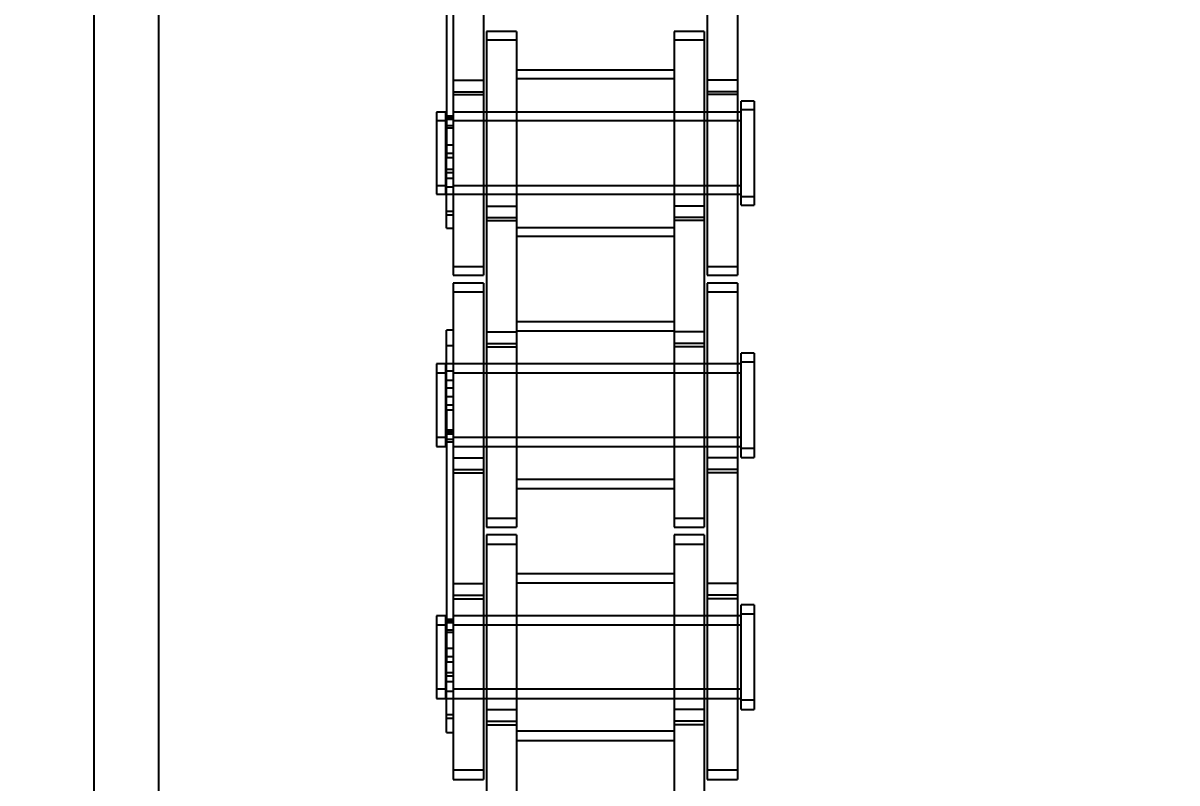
# Model space of a CAD drawing. Header units: metres. Extents: x 0 to 63075, y 0 to 44550.
# Drawn here: x 13774.9 to 13833, y 30026.9 to 30065.2 of the extents above; entities that cross this region are included whole.
import ezdxf

# ---------------------------------------------------------------- set-up
doc = ezdxf.new("R2010")
doc.units = ezdxf.units.M
doc.header["$LTSCALE"] = 75
doc.linetypes.add('HIDDEN2', pattern=[4.7625, 3.175, -1.5875])
for name, color, linetype in [('18_COTAS', 7, 'Continuous'), ('SDM', 7, 'Continuous'), ('SL1', 8, 'Continuous'), ('SL4', 4, 'Continuous'), ('ST1', 7, 'HIDDEN2')]:
    doc.layers.add(name, color=color, linetype=linetype)
doc.styles.add('ROMANS', font='ROMANS.SHX')
doc.dimstyles.new('75___1-75', dxfattribs={"dimscale": 75, "dimtxt": 2.5, "dimasz": 2, "dimexe": 1.5, "dimexo": 1, "dimgap": 0.5, "dimtad": 1, "dimdec": 0, "dimzin": 12, "dimtxsty": 'ROMANS', "dimcen": 0, "dimclrd": 256, "dimclre": 256, "dimclrt": 3, "dimazin": 3, "dimtfac": 1, "dimtdec": 0, "dimtmove": 0, "dimatfit": 0, "dimfxl": 1, "dimlwd": -1, "dimlwe": -1, "dimarcsym": 0})

# ---------------------------------------------------------------- blocks, each defined once
blk = doc.blocks.new('A$C1d93b9d1')
at = {"layer": 'SL1'}
for radius, start, end in [(1979, 150.488695, 76.215496), (1915.5, 151.397673, 77.946628), (1915.5, 151.397673, 77.482416), (1907.5, 151.517007, 77.895312), (1508, 159.384288, 0), (1508, 159.384288, 0), (1500, 179.960074, 0.039926)]:
    blk.add_arc((6031.727, 6950), radius, start, end, dxfattribs=at)
blk = doc.blocks.new('*D27')
at = {"layer": '18_COTAS', "transparency": 16777216}
for p, q in [((12131.24, 27878.333), (12131.24, 30705.371)), ((13913.74, 30509.566), (13913.74, 30705.371)), ((11981.24, 30592.871), (11122.311, 30592.871)), ((13913.74, 30592.871), (12131.24, 30592.871)), ((14063.74, 30592.871), (14213.74, 30592.871))]:
    blk.add_line(p, q, dxfattribs=at)
for points in [[(11981.24, 30617.871), (11981.24, 30567.871), (12131.24, 30592.871)], [(14063.74, 30617.871), (14063.74, 30567.871), (13913.74, 30592.871)]]:
    blk.add_solid(points, dxfattribs=at)
at = {"layer": 'Defpoints', "color": 0, "transparency": 16777216}
for p in [(13913.74, 30592.871), (13913.74, 30434.566), (12131.24, 27803.333)]:
    blk.add_point(p, dxfattribs=at)
at = {"layer": '18_COTAS', "color": 3, "transparency": 16777216, "insert": (11476.776, 30724.121), "char_height": 187.5, "attachment_point": 5, "style": 'ROMANS'}
blk.add_mtext('1782', dxfattribs=at)
blk = doc.blocks.new('A$C429c7d53')
at = {"layer": 'SL4'}
blk.add_line((57.76, 2339.738), (57.76, 3129.5), dxfattribs=at)
at = {"layer": 'ST1'}
for p, q in [((60.997, 3339.738), (60.997, 2339.738)), ((57.76, 2339.738), (57.76, 3129.5)), ((75.511, 2981.035), (75.511, 2968.335)), ((75.843, 2977.86), (75.843, 2971.51)), ((77.363, 2977.86), (77.363, 2971.51)), ((88.637, 2977.86), (88.637, 2971.51)), ((90.157, 2977.86), (90.157, 2971.51)), ((77.515, 2974.693), (77.515, 2974.255)), ((79.035, 2974.693), (77.515, 2974.693)), ((77.515, 2974.255), (77.515, 2965.16)), ((79.035, 2974.255), (77.515, 2974.255)), ((79.035, 2974.693), (79.035, 2974.255)), ((79.035, 2974.255), (79.035, 2965.16)), ((86.965, 2974.693), (86.965, 2974.255)), ((88.485, 2974.693), (86.965, 2974.693)), ((86.965, 2974.255), (86.965, 2965.16)), ((88.485, 2974.255), (86.965, 2974.255)), ((88.485, 2974.693), (88.485, 2974.255)), ((88.485, 2974.255), (88.485, 2965.16)), ((86.965, 2972.733), (79.035, 2972.733)), ((75.843, 2972.235), (77.363, 2972.235)), ((86.965, 2972.295), (79.035, 2972.295)), ((90.157, 2972.235), (88.637, 2972.235)), ((75.843, 2971.651), (77.363, 2971.651)), ((75.843, 2971.51), (77.363, 2971.51)), ((75.843, 2971.51), (75.843, 2962.415)), ((77.363, 2971.51), (77.363, 2962.415)), ((90.157, 2971.651), (88.637, 2971.651)), ((90.157, 2971.51), (88.637, 2971.51)), ((88.637, 2971.51), (88.637, 2962.415)), ((90.157, 2971.51), (90.157, 2962.415)), ((90.341, 2970.734), (90.341, 2971.172)), ((91, 2971.172), (90.341, 2971.172)), ((91, 2971.172), (91, 2970.734)), ((75, 2970.618), (75, 2970.18)), ((75.474, 2970.618), (75, 2970.618)), ((75.474, 2970.18), (75.474, 2970.618)), ((75.843, 2970.249), (75.474, 2970.249)), ((75.511, 2970.441), (75.843, 2970.441)), ((75.511, 2970.338), (75.843, 2970.338)), ((77.363, 2970.618), (75.843, 2970.618)), ((90.341, 2970.618), (75.843, 2970.618)), ((79.035, 2970.618), (77.515, 2970.618)), ((86.965, 2970.618), (79.035, 2970.618)), ((88.485, 2970.618), (86.965, 2970.618)), ((90.157, 2970.618), (88.637, 2970.618)), ((90.341, 2965.937), (90.341, 2970.734)), ((91, 2970.734), (90.341, 2970.734)), ((91, 2970.734), (91, 2965.937)), ((75, 2970.18), (75, 2966.49)), ((75.474, 2970.18), (75, 2970.18)), ((75.474, 2966.49), (75.474, 2970.18)), ((75.843, 2969.811), (75.474, 2969.811)), ((75.511, 2969.954), (75.843, 2969.954)), ((77.363, 2970.18), (75.843, 2970.18)), ((90.341, 2970.18), (75.843, 2970.18)), ((79.035, 2970.18), (77.515, 2970.18)), ((86.965, 2970.18), (79.035, 2970.18)), ((88.485, 2970.18), (86.965, 2970.18)), ((90.157, 2970.18), (88.637, 2970.18)), ((75.511, 2968.981), (75.843, 2968.981)), ((75.511, 2968.565), (75.843, 2968.565)), ((75.511, 2968.335), (75.843, 2968.335)), ((75.511, 2964.783), (75.511, 2968.335)), ((75.474, 2967.297), (75.843, 2967.297)), ((75.511, 2967.754), (75.843, 2967.754)), ((75.511, 2967.582), (75.843, 2967.582)), ((75, 2966.928), (75.474, 2966.928)), ((75.474, 2966.859), (75.843, 2966.859)), ((75.843, 2966.928), (77.363, 2966.928)), ((75.843, 2966.928), (90.341, 2966.928)), ((77.515, 2966.928), (79.035, 2966.928)), ((79.035, 2966.928), (86.965, 2966.928)), ((86.965, 2966.928), (88.485, 2966.928)), ((88.637, 2966.928), (90.157, 2966.928)), ((75, 2966.49), (75.474, 2966.49)), ((75.511, 2966.49), (77.363, 2966.49)), ((75.843, 2966.49), (90.341, 2966.49)), ((77.515, 2966.49), (79.035, 2966.49)), ((79.035, 2966.49), (86.965, 2966.49)), ((86.965, 2966.49), (88.485, 2966.49)), ((88.637, 2966.49), (90.157, 2966.49)), ((90.341, 2966.375), (91, 2966.375)), ((75.511, 2965.634), (75.843, 2965.634)), ((77.515, 2965.896), (79.035, 2965.896)), ((88.485, 2965.896), (86.965, 2965.896)), ((90.341, 2965.937), (91, 2965.937)), ((75.511, 2965.461), (75.843, 2965.461)), ((77.515, 2965.311), (79.035, 2965.311)), ((77.515, 2965.16), (79.035, 2965.16)), ((77.515, 2965.16), (77.515, 2958.81)), ((79.035, 2965.16), (79.035, 2958.81)), ((88.485, 2965.311), (86.965, 2965.311)), ((88.485, 2965.16), (86.965, 2965.16)), ((86.965, 2965.16), (86.965, 2958.81)), ((88.485, 2965.16), (88.485, 2958.81)), ((75.511, 2964.783), (75.843, 2964.783)), ((79.035, 2964.813), (86.965, 2964.813)), ((79.035, 2964.375), (86.965, 2964.375)), ((75.843, 2962.853), (77.363, 2962.853)), ((88.637, 2962.853), (90.157, 2962.853)), ((75.843, 2962.415), (77.363, 2962.415)), ((88.637, 2962.415), (90.157, 2962.415)), ((75.843, 2962.015), (75.843, 2961.555)), ((77.363, 2962.015), (75.843, 2962.015)), ((75.843, 2961.555), (75.843, 2952.46)), ((77.363, 2961.555), (75.843, 2961.555)), ((77.363, 2962.015), (77.363, 2961.555)), ((77.363, 2961.555), (77.363, 2952.46)), ((88.637, 2962.015), (88.637, 2961.555)), ((90.157, 2962.015), (88.637, 2962.015)), ((88.637, 2961.555), (88.637, 2952.46)), ((90.157, 2961.555), (88.637, 2961.555)), ((90.157, 2962.015), (90.157, 2961.555)), ((90.157, 2961.555), (90.157, 2952.46)), ((86.965, 2960.055), (79.035, 2960.055)), ((75.511, 2958.866), (75.511, 2959.647)), ((75.843, 2959.647), (75.511, 2959.647)), ((77.515, 2959.556), (79.035, 2959.556)), ((86.965, 2959.595), (79.035, 2959.595)), ((88.485, 2959.556), (86.965, 2959.556)), ((75.511, 2958.866), (75.843, 2958.866)), ((75.511, 2955.635), (75.511, 2958.866)), ((77.515, 2958.972), (79.035, 2958.972)), ((77.515, 2958.81), (79.035, 2958.81)), ((77.515, 2958.81), (77.515, 2949.715)), ((79.035, 2958.81), (79.035, 2949.715)), ((88.485, 2958.972), (86.965, 2958.972)), ((88.485, 2958.81), (86.965, 2958.81)), ((86.965, 2958.81), (86.965, 2949.715)), ((88.485, 2958.81), (88.485, 2949.715)), ((90.341, 2958.034), (90.341, 2958.493)), ((91, 2958.493), (90.341, 2958.493)), ((90.341, 2953.237), (90.341, 2958.034)), ((91, 2958.034), (90.341, 2958.034)), ((91, 2958.493), (91, 2958.034)), ((91, 2958.034), (91, 2953.237)), ((75, 2957.94), (75, 2957.48)), ((75.474, 2957.94), (75, 2957.94)), ((75, 2957.48), (75, 2953.79)), ((75.474, 2957.48), (75, 2957.48)), ((75.474, 2957.48), (75.474, 2957.94)), ((75.843, 2957.571), (75.474, 2957.571)), ((75.474, 2953.79), (75.474, 2957.48)), ((77.363, 2957.94), (75.511, 2957.94)), ((90.341, 2957.94), (75.843, 2957.94)), ((77.363, 2957.48), (75.843, 2957.48)), ((90.341, 2957.48), (75.843, 2957.48)), ((79.035, 2957.94), (77.515, 2957.94)), ((79.035, 2957.48), (77.515, 2957.48)), ((86.965, 2957.94), (79.035, 2957.94)), ((86.965, 2957.48), (79.035, 2957.48)), ((88.485, 2957.94), (86.965, 2957.94)), ((88.485, 2957.48), (86.965, 2957.48)), ((90.157, 2957.94), (88.637, 2957.94)), ((90.157, 2957.48), (88.637, 2957.48)), ((75.843, 2957.111), (75.474, 2957.111)), ((75.511, 2956.742), (75.843, 2956.742)), ((75.511, 2956.302), (75.843, 2956.302)), ((75.511, 2955.887), (75.843, 2955.887)), ((75.511, 2955.635), (75.843, 2955.635)), ((75.511, 2955.635), (75.511, 2942.935)), ((75.474, 2954.619), (75.843, 2954.619)), ((75.511, 2954.53), (75.843, 2954.53)), ((75, 2954.25), (75.474, 2954.25)), ((75.474, 2954.159), (75.843, 2954.159)), ((75.511, 2954.427), (75.843, 2954.427)), ((75.511, 2954.016), (75.843, 2954.016)), ((75.843, 2954.25), (77.363, 2954.25)), ((75.843, 2954.25), (90.341, 2954.25)), ((77.515, 2954.25), (79.035, 2954.25)), ((79.035, 2954.25), (86.965, 2954.25)), ((86.965, 2954.25), (88.485, 2954.25)), ((88.637, 2954.25), (90.157, 2954.25)), ((75, 2953.79), (75.474, 2953.79)), ((75.843, 2953.79), (77.363, 2953.79)), ((75.843, 2953.79), (90.341, 2953.79)), ((77.515, 2953.79), (79.035, 2953.79)), ((79.035, 2953.79), (86.965, 2953.79)), ((86.965, 2953.79), (88.485, 2953.79)), ((88.637, 2953.79), (90.157, 2953.79)), ((90.341, 2953.696), (91, 2953.696)), ((75.843, 2953.217), (77.363, 2953.217)), ((90.157, 2953.217), (88.637, 2953.217)), ((90.341, 2953.237), (91, 2953.237)), ((75.843, 2952.633), (77.363, 2952.633)), ((75.843, 2952.46), (77.363, 2952.46)), ((75.843, 2952.46), (75.843, 2946.11)), ((77.363, 2952.46), (77.363, 2946.11)), ((90.157, 2952.633), (88.637, 2952.633)), ((90.157, 2952.46), (88.637, 2952.46)), ((88.637, 2952.46), (88.637, 2946.11)), ((90.157, 2952.46), (90.157, 2946.11)), ((79.035, 2952.135), (86.965, 2952.135)), ((79.035, 2951.675), (86.965, 2951.675)), ((77.515, 2950.175), (79.035, 2950.175)), ((86.965, 2950.175), (88.485, 2950.175)), ((77.515, 2949.715), (79.035, 2949.715)), ((77.515, 2949.337), (77.515, 2948.855)), ((79.035, 2949.337), (77.515, 2949.337)), ((79.035, 2949.337), (79.035, 2948.855)), ((86.965, 2949.715), (88.485, 2949.715)), ((86.965, 2949.337), (86.965, 2948.855)), ((88.485, 2949.337), (86.965, 2949.337)), ((88.485, 2949.337), (88.485, 2948.855)), ((77.515, 2948.855), (77.515, 2939.76)), ((79.035, 2948.855), (77.515, 2948.855)), ((79.035, 2948.855), (79.035, 2939.76)), ((86.965, 2948.855), (86.965, 2939.76)), ((88.485, 2948.855), (86.965, 2948.855)), ((88.485, 2948.855), (88.485, 2939.76)), ((86.965, 2947.377), (79.035, 2947.377)), ((75.843, 2946.878), (77.363, 2946.878)), ((86.965, 2946.895), (79.035, 2946.895)), ((90.157, 2946.878), (88.637, 2946.878)), ((75.843, 2946.294), (77.363, 2946.294)), ((75.843, 2946.11), (77.363, 2946.11)), ((75.843, 2946.11), (75.843, 2937.015)), ((77.363, 2946.11), (77.363, 2937.015)), ((90.157, 2946.294), (88.637, 2946.294)), ((90.157, 2946.11), (88.637, 2946.11)), ((88.637, 2946.11), (88.637, 2937.015)), ((90.157, 2946.11), (90.157, 2937.015)), ((90.341, 2945.334), (90.341, 2945.815)), ((91, 2945.815), (90.341, 2945.815)), ((91, 2945.815), (91, 2945.334)), ((75, 2945.262), (75, 2944.78)), ((75.474, 2945.262), (75, 2945.262)), ((75.474, 2944.78), (75.474, 2945.262)), ((77.363, 2945.262), (75.843, 2945.262)), ((90.341, 2945.262), (75.843, 2945.262)), ((79.035, 2945.262), (77.515, 2945.262)), ((86.965, 2945.262), (79.035, 2945.262)), ((88.485, 2945.262), (86.965, 2945.262)), ((90.157, 2945.262), (88.637, 2945.262)), ((90.341, 2940.537), (90.341, 2945.334)), ((91, 2945.334), (90.341, 2945.334)), ((91, 2945.334), (91, 2940.537)), ((75, 2944.78), (75, 2941.09)), ((75.474, 2944.78), (75, 2944.78)), ((75.843, 2944.893), (75.474, 2944.893)), ((75.474, 2941.09), (75.474, 2944.78)), ((75.511, 2945.085), (75.843, 2945.085)), ((75.511, 2944.981), (75.843, 2944.981)), ((77.363, 2944.78), (75.843, 2944.78)), ((90.341, 2944.78), (75.843, 2944.78)), ((79.035, 2944.78), (77.515, 2944.78)), ((86.965, 2944.78), (79.035, 2944.78)), ((88.485, 2944.78), (86.965, 2944.78)), ((90.157, 2944.78), (88.637, 2944.78)), ((75.843, 2944.411), (75.474, 2944.411)), ((75.511, 2944.554), (75.843, 2944.554)), ((75.511, 2943.624), (75.843, 2943.624)), ((75.511, 2943.209), (75.843, 2943.209)), ((75.511, 2942.935), (75.843, 2942.935)), ((75.511, 2939.383), (75.511, 2942.935)), ((75.511, 2942.398), (75.843, 2942.398)), ((75.474, 2941.941), (75.843, 2941.941)), ((75.511, 2942.225), (75.843, 2942.225)), ((75, 2941.572), (75.474, 2941.572)), ((75.474, 2941.459), (75.843, 2941.459)), ((75.843, 2941.572), (77.363, 2941.572)), ((75.843, 2941.572), (90.341, 2941.572)), ((77.515, 2941.572), (79.035, 2941.572)), ((79.035, 2941.572), (86.965, 2941.572)), ((86.965, 2941.572), (88.485, 2941.572)), ((88.637, 2941.572), (90.157, 2941.572)), ((75, 2941.09), (75.474, 2941.09)), ((75.511, 2941.09), (77.363, 2941.09)), ((75.843, 2941.09), (90.341, 2941.09)), ((77.515, 2941.09), (79.035, 2941.09)), ((79.035, 2941.09), (86.965, 2941.09)), ((86.965, 2941.09), (88.485, 2941.09)), ((88.637, 2941.09), (90.157, 2941.09)), ((90.341, 2941.018), (91, 2941.018)), ((75.511, 2940.278), (75.843, 2940.278)), ((75.511, 2940.105), (75.843, 2940.105)), ((77.515, 2940.539), (79.035, 2940.539)), ((88.485, 2940.539), (86.965, 2940.539)), ((90.341, 2940.537), (91, 2940.537)), ((77.515, 2939.955), (79.035, 2939.955)), ((77.515, 2939.76), (79.035, 2939.76)), ((77.515, 2939.76), (77.515, 2933.41)), ((79.035, 2939.76), (79.035, 2933.41)), ((79.035, 2939.457), (86.965, 2939.457)), ((88.485, 2939.955), (86.965, 2939.955)), ((88.485, 2939.76), (86.965, 2939.76)), ((86.965, 2939.76), (86.965, 2933.41)), ((88.485, 2939.76), (88.485, 2933.41)), ((75.511, 2939.383), (75.843, 2939.383)), ((79.035, 2938.975), (86.965, 2938.975)), ((75.843, 2937.497), (77.363, 2937.497)), ((88.637, 2937.497), (90.157, 2937.497)), ((75.843, 2937.015), (77.363, 2937.015)), ((88.637, 2937.015), (90.157, 2937.015))]:
    blk.add_line(p, q, dxfattribs=at)

msp = doc.modelspace()

# ---------------------------------------------------------------- block references
at = {"layer": 'SDM'}
for name, p in [('A$C1d93b9d1', (8259.513, 24302.833)), ('A$C429c7d53', (13720.74, 27090.066))]:
    msp.add_blockref(name, p, dxfattribs=at)

# ---------------------------------------------------------------- dimensions: what is measured, and where the dimension line sits
at = {"layer": '18_COTAS'}
dim = msp.add_linear_dim(base=(13913.739964506, 30592.871167243), p1=(12131.239964508, 27803.333456501), p2=(13913.739964506, 30434.565956577), dimstyle='75___1-75', dxfattribs=at)
dim.commit()
dim.dimension.update_dxf_attribs({"geometry": '*D27', "text_midpoint": (11476.775678793, 30592.871167243), "dimtype": 160})

doc.saveas('drawing.dxf')
